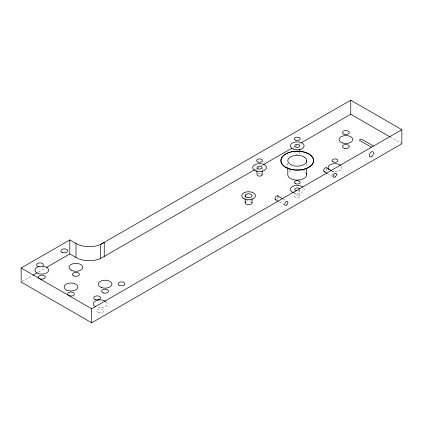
<?xml version="1.0" encoding="UTF-8"?>
<svg xmlns="http://www.w3.org/2000/svg" width="423" height="423" viewBox="0 0 423 423"><rect width="100%" height="100%" fill="white"/><g stroke="black" fill="none" stroke-linecap="round" stroke-linejoin="round"><path stroke-width="0.32" stroke-dasharray="2.12 1.59" d="M22.297 281.411L32.597 275.463M38.324 272.158L45.192 268.193M254.672 169.655L257.533 168.005M258.109 167.677L259.251 167.016M261.541 165.7L262.683 165.039M292.996 147.558L295.286 146.236M295.857 145.909L296.999 145.248M299.288 143.926L300.43 143.27M390.498 137.184L401.284 143.408M332.066 171.088L334.355 172.41M327.539 173.636L332.69 176.613M283.415 199.175L286.276 200.825M279.46 202.057L284.039 204.7M306.707 163.357L306.707 167.154M299.828 190.017L299.828 196.404A2.58 1.491 0 0 1 295.957 197.694A2.58 1.491 0 0 1 295.957 195.114A2.58 1.491 0 0 1 299.828 196.404M294.667 192.571L294.667 196.404M287.788 163.114L287.788 166.916M262.123 168.888L262.123 170.162M256.962 168.888L256.962 170.162M246.165 201.316A3.442 1.988 0 0 1 251.029 201.316M337.448 174.25A2.58 1.491 0 0 1 337.448 175.022M332.721 175.376A2.58 1.491 0 0 1 333.128 173.578M333.662 173.345A2.58 1.491 0 0 1 334.286 173.192M299.484 152.121A2.58 1.491 0 0 1 297.247 154.353A2.58 1.491 0 0 1 295.016 152.121M257.718 173.578A2.58 1.491 0 0 1 261.366 173.578M289.163 171.796A9.459 5.462 0 0 1 291.659 170.226M296.222 169.205A9.459 5.462 0 0 1 297.459 169.174M302.672 170.157A9.459 5.462 0 0 1 306.21 172.88M106.057 301.747A6.879 3.971 0 0 1 105.227 306.559A6.879 3.971 0 0 1 96.957 307.341M299.743 189.763A2.58 1.491 0 0 1 297.919 190.821M303.894 188.351A6.879 3.971 0 0 1 301.673 192.423A6.879 3.971 0 0 1 294.339 192.978M341.599 166.583A6.879 3.971 0 0 1 339.378 170.654A6.879 3.971 0 0 1 332.044 171.209M326.752 169.311A2.237 1.29 -60 0 1 325.631 171.246M278.101 197.398A2.237 1.29 -60 0 1 276.98 199.333M98.49 312.586A3.442 1.988 0 0 0 103.651 310.863A3.442 1.988 0 0 0 98.49 309.144A3.442 1.988 0 0 0 98.49 312.586"/><path stroke-width="0.63" d="M46.334 267.532L69.8 253.985L77.494 258.326A18.919 10.924 0 0 0 100.531 258.548L100.531 244.505L350.767 100.198L401.85 129.692L401.85 143.735L91.696 322.802L21.15 282.072L21.15 268.029L69.8 239.941L77.494 244.283A18.919 10.924 0 0 0 100.531 244.505L104.248 242.358L104.248 256.401M33.168 275.135L37.176 272.819M100.531 258.548L254.101 169.988M263.254 164.706L291.854 148.214M301.578 142.609L350.767 114.242L389.932 136.856M21.15 268.029L91.696 308.758L401.85 129.692M373.509 146.051L361.348 139.03L359.28 140.225L371.442 147.246M326.339 167.783L331.495 170.755M324.108 171.653L326.968 173.308M277.689 195.87L282.839 198.842M275.452 199.741L278.318 201.396M350.767 100.198L350.767 114.242M306.707 160.819A9.459 5.462 0 0 1 292.341 165.372A9.459 5.462 0 0 1 292.7 155.913A9.459 5.462 0 0 1 306.707 160.819L306.707 162.088M306.707 168.423L306.707 174.752M299.828 149.033L299.828 151.587M287.788 167.545L287.788 174.514A9.459 5.462 0 0 0 298.278 180.066A9.459 5.462 0 0 0 306.437 173.335M262.123 170.802L262.123 174.636M256.962 170.802L256.962 174.636A2.58 1.491 0 0 0 259.881 176.111A2.58 1.491 0 0 0 262.038 174.25M252.039 198.895L252.039 202.723M245.155 195.701L245.155 196.975M245.155 198.895L245.155 202.723M91.696 308.758L91.696 322.802M75.997 243.384L75.997 257.433M69.8 239.941L69.8 253.985M251.918 202.21A3.442 1.988 0 0 1 248.148 204.69A3.442 1.988 0 0 1 245.62 201.729M95.498 306.738A6.879 3.971 0 0 1 95.624 300.88A6.879 3.971 0 0 1 105.718 301.462M42.776 266.199A6.879 3.971 0 0 1 47.905 271.994A6.879 3.971 0 0 1 36.722 272.798A6.879 3.971 0 0 1 39.239 266.453M296.581 190.821A2.58 1.491 0 0 1 295.423 188.325A2.58 1.491 0 0 1 299.743 188.996M293.303 192.634A6.879 3.971 0 0 1 292.383 186.569A6.879 3.971 0 0 1 302.884 187.103M328.994 169.597A6.879 3.971 0 0 1 331.257 164.261A6.879 3.971 0 0 1 340.589 165.335M324.816 171.717A2.237 1.29 -60 0 1 323.97 169.332A2.237 1.29 -60 0 1 326.593 168.016M276.161 199.804A2.237 1.29 -60 0 1 275.452 197.16A2.237 1.29 -60 0 1 278.101 196.452M103.355 292.922A3.442 1.988 0 0 0 108.515 291.204A3.442 1.988 0 0 0 103.355 289.48A3.442 1.988 0 0 0 103.355 292.922M73.449 275.754A3.442 1.988 0 0 0 79.207 274.865A3.442 1.988 0 0 0 74.993 272.428A3.442 1.988 0 0 0 73.449 275.754M68.584 295.418A3.442 1.988 0 0 0 74.342 294.524A3.442 1.988 0 0 0 70.128 292.092A3.442 1.988 0 0 0 68.584 295.418M39.392 278.561A3.442 1.988 0 0 0 45.15 277.673A3.442 1.988 0 0 0 40.936 275.241A3.442 1.988 0 0 0 39.392 278.561M344.179 148.267A3.442 1.988 0 0 0 349.34 146.543A3.442 1.988 0 0 0 344.179 144.825A3.442 1.988 0 0 0 344.179 148.267M286.709 204.954A2.237 1.29 -60 0 0 287.418 201.485A2.237 1.29 -60 0 0 284.774 203.833A2.237 1.29 -60 0 0 286.709 204.954M335.365 176.862A2.237 1.29 -60 0 0 336.074 173.398A2.237 1.29 -60 0 0 333.424 175.746A2.237 1.29 -60 0 0 335.365 176.862M371.976 156.267A2.924 1.687 -60 0 0 372.906 151.735A2.924 1.687 -60 0 0 369.443 154.802A2.924 1.687 -60 0 0 371.976 156.267M71.016 270.133A6.879 3.971 0 0 0 82.527 268.356A6.879 3.971 0 0 0 74.104 263.492A6.879 3.971 0 0 0 71.016 270.133M101.636 287.619A6.879 3.971 0 0 0 111.952 284.182A6.879 3.971 0 0 0 101.636 280.74A6.879 3.971 0 0 0 101.636 287.619M66.839 290.146A6.879 3.971 0 0 0 77.843 287.503A6.879 3.971 0 0 0 68.373 283.32A6.879 3.971 0 0 0 66.839 290.146M342.461 142.963A6.879 3.971 0 0 0 352.782 139.521A6.879 3.971 0 0 0 342.461 136.084A6.879 3.971 0 0 0 342.461 142.963M246.165 197.102A3.442 1.988 0 0 0 251.918 196.214A3.442 1.988 0 0 0 247.709 193.782A3.442 1.988 0 0 0 246.165 197.102M243.733 198.509A6.879 3.971 0 0 0 255.243 196.727A6.879 3.971 0 0 0 246.815 191.862A6.879 3.971 0 0 0 243.733 198.509M295.957 147.13A2.58 1.491 0 0 0 299.828 145.84A2.58 1.491 0 0 0 295.957 144.55A2.58 1.491 0 0 0 295.957 147.13M258.252 168.904A2.58 1.491 0 0 0 262.123 167.614A2.58 1.491 0 0 0 258.252 166.324A2.58 1.491 0 0 0 258.252 168.904M255.069 170.628A6.879 3.971 0 0 0 266.305 168.338A6.879 3.971 0 0 0 257.253 163.865A6.879 3.971 0 0 0 255.069 170.628M293.081 149.002A6.879 3.971 0 0 0 304.074 146.347A6.879 3.971 0 0 0 294.593 142.176A6.879 3.971 0 0 0 293.081 149.002M285.694 167.259A16.338 9.433 0 0 0 313.031 163.029A16.338 9.433 0 0 0 293.017 151.476A16.338 9.433 0 0 0 285.694 167.259M289.078 168.872A16.338 9.433 0 0 0 313.591 160.703A16.338 9.433 0 0 0 289.078 152.529A16.338 9.433 0 0 0 289.078 168.872M38.282 266.59A3.442 1.988 0 0 0 43.442 264.867A3.442 1.988 0 0 0 38.282 263.148A3.442 1.988 0 0 0 38.282 266.59M62.609 252.547A3.442 1.988 0 0 0 67.77 250.823A3.442 1.988 0 0 0 62.609 249.105A3.442 1.988 0 0 0 62.609 252.547M119.064 285.234A3.442 1.988 0 0 0 124.817 284.341A3.442 1.988 0 0 0 120.603 281.908A3.442 1.988 0 0 0 119.064 285.234M95.45 299.595A3.442 1.988 0 0 0 100.611 297.871A3.442 1.988 0 0 0 95.45 296.153A3.442 1.988 0 0 0 95.45 299.595M343.968 134.144A3.442 1.988 0 0 0 349.329 132.642A3.442 1.988 0 0 0 344.401 130.712A3.442 1.988 0 0 0 343.968 134.144M258.083 162.051A2.924 1.687 0 0 0 262.466 160.587A2.924 1.687 0 0 0 258.083 159.127A2.924 1.687 0 0 0 258.083 162.051M332.885 161.782A2.924 1.687 0 0 0 337.776 161.026A2.924 1.687 0 0 0 334.196 158.958A2.924 1.687 0 0 0 332.885 161.782M295.291 183.614A2.924 1.687 0 0 0 300.108 182.71A2.924 1.687 0 0 0 296.343 180.753A2.924 1.687 0 0 0 295.291 183.614M295.18 140.013A2.924 1.687 0 0 0 300.071 139.257A2.924 1.687 0 0 0 296.491 137.189A2.924 1.687 0 0 0 295.18 140.013"/></g></svg>
